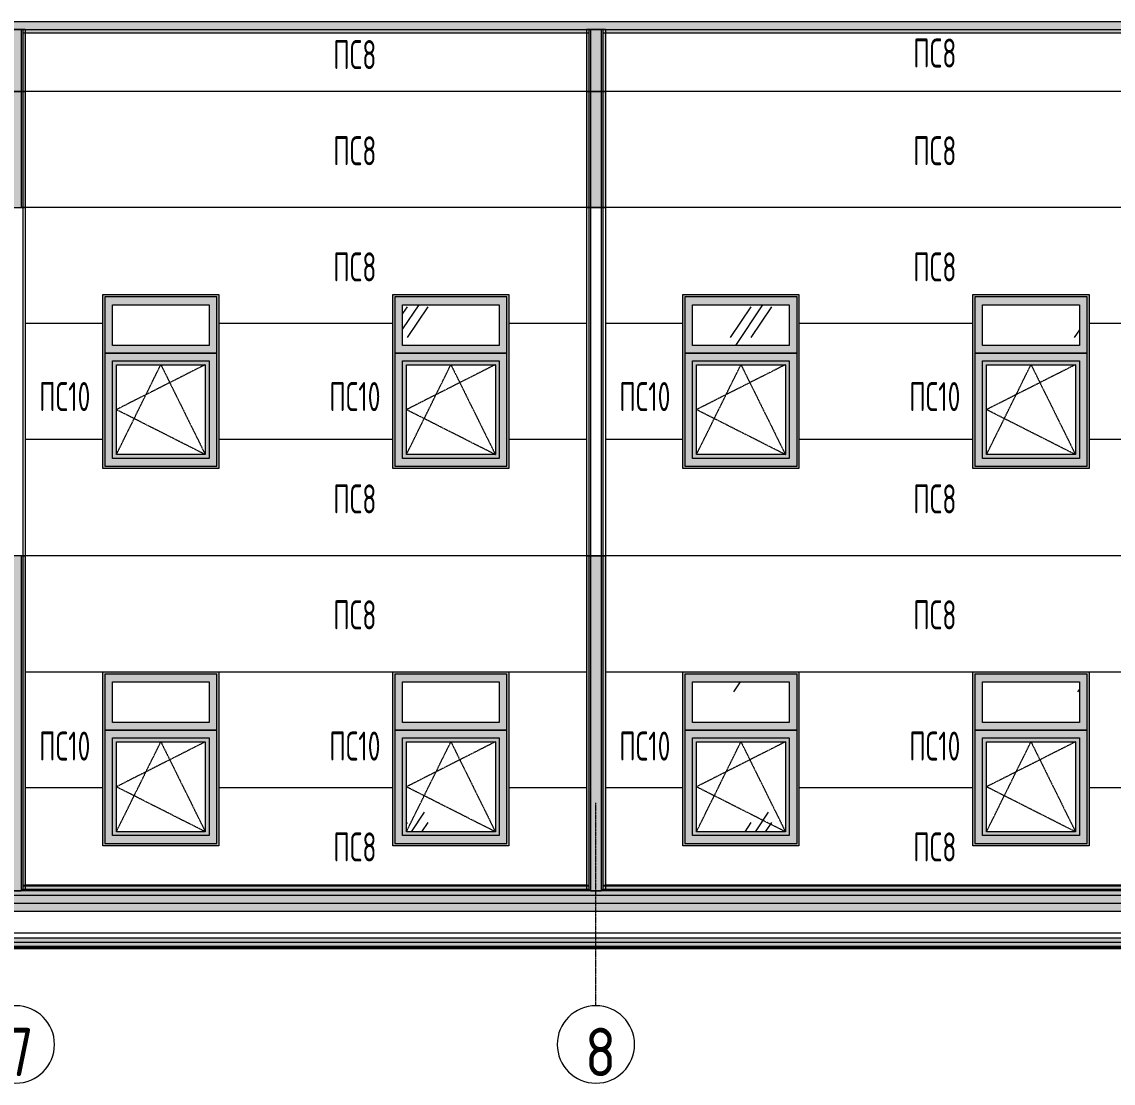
# Model space of a CAD drawing. Header units: millimetres. Extents: x -506865 to 151167, y -255180 to 83543.
# Drawn here: x 27062 to 38350, y -1554 to 9420 of the extents above; entities that cross this region are included whole.
import ezdxf

# ---------------------------------------------------------------- set-up
doc = ezdxf.new("R2010")
doc.units = ezdxf.units.MM
doc.linetypes.add('_ШПТ__20_т__2_5__Линия сетки', pattern=[25, 20, -2.5, 0, -2.5])
doc.linetypes.add('_ШТР__2__1_', pattern=[3, 2, -1])
for name, color, linetype, lineweight, true_color in [('Каркас_Импост', 7, 'Continuous', 9, 0x0080c0), ('Линии', 7, 'Continuous', 9, 0x00a600), ('Монтажный зазор', 7, 'Continuous', 9, 0x808040), ('Окна', 7, 'Continuous', 9, 0x0080c0), ('Открывание', 7, '_ШТР__2__1_', 9, 0x373737)]:
    doc.layers.add(name, color=color, linetype=linetype, lineweight=lineweight, true_color=true_color)
for name, color, linetype, lineweight in [('Обобщенные модели', 7, 'Continuous', 18), ('Оси', 7, 'Continuous', 9), ('Перекрытия', 7, 'Continuous', 18), ('Текстовые примечания', 7, 'Continuous', 9)]:
    doc.layers.add(name, color=color, linetype=linetype, lineweight=lineweight)
doc.styles.add('_PP_Text Style', font='cs_gost2304.shx', dxfattribs={"width": 0.8})
doc.styles.add('GOST Common', font='', dxfattribs={"width": 0.9, "height": 350})
doc.styles.get('GOST Common').set_extended_font_data('GOST Common')
pattern_1 = [(236.31, (995.8, 1244.6), (-1777.996, -3556.002), [641.07, -5769.6]), (236.31, (1031.34, 1137.9), (-1777.996, -3556.002), [384.64, -6026.03]), (236.31, (818, 1137.9), (-1777.996, -3556.002), [384.64, -6026.03])]

# ---------------------------------------------------------------- blocks, each defined once
blk = doc.blocks.new('102_Окно_1Створка_Ф_ГОСТ23166-99 - 1160х1750_1170_h-V3-_О__Ф__1-10__Южный')
at = {"layer": 'Каркас_Импост', "true_color": 0xf7fbf5}
h = blk.add_hatch(color=7, dxfattribs=at)
h.paths.add_polyline_path([(28040, 5995), (29080, 5995), (29080, 6575), (27920, 6575), (27920, 5995), (28000, 5995)], flags=0)
h.paths.add_polyline_path([(28419, 6075), (28000, 6075), (28000, 6495), (29000, 6495), (29000, 6075), (28960, 6075)], flags=0)
h = blk.add_hatch(color=7, dxfattribs=at)
h.paths.add_polyline_path([(29000, 4825), (29080, 4825), (29080, 5995), (27920, 5995), (27920, 4825), (28990, 4825)], flags=0)
h.paths.add_polyline_path([(28960, 4905), (28000, 4905), (28000, 5915), (29000, 5915), (29000, 4905), (28990, 4905)], flags=0)
h = blk.add_hatch(color=7, dxfattribs=at)
h.paths.add_polyline_path([(28000, 4905), (29000, 4905), (29000, 5915), (28000, 5915), (28000, 5100)], flags=0)
h.paths.add_polyline_path([(28040, 4945), (28040, 5875), (28960, 5875), (28960, 4945), (28344, 4945)], flags=0)
at = {"layer": 'Монтажный зазор', "true_color": 0x7f7f7f}
h = blk.add_hatch(color=8, dxfattribs=at)
h.paths.add_polyline_path([(29075, 4800), (29100, 4800), (29100, 6600), (27900, 6600), (27900, 4800), (29030, 4800)], flags=0)
h.paths.add_polyline_path([(29030, 4825), (27920, 4825), (27920, 6575), (29080, 6575), (29080, 4825), (29075, 4825)], flags=0)
at = {"layer": 'Каркас_Импост', "color": 7}
for p, q in [((27920, 6575), (27920, 5995)), ((29080, 6575), (27920, 6575)), ((29080, 5995), (29080, 6575)), ((28000, 6495), (29000, 6495)), ((28000, 6075), (28000, 6495)), ((29000, 6495), (29000, 6075)), ((27920, 5995), (29080, 5995)), ((27920, 5995), (27920, 4825)), ((29080, 5995), (27920, 5995)), ((29000, 6075), (28000, 6075)), ((29080, 4825), (29080, 5995)), ((28000, 5915), (29000, 5915)), ((28000, 4905), (28000, 5915)), ((28040, 5875), (28960, 5875)), ((28040, 4945), (28040, 5875)), ((28960, 5875), (28960, 4945)), ((29000, 5915), (29000, 4905)), ((29000, 4905), (28000, 4905)), ((28960, 4945), (28040, 4945)), ((27920, 4825), (29080, 4825))]:
    blk.add_line(p, q, dxfattribs=at)
at = {"layer": 'Открывание', "color": 7}
for p, q in [((28040, 4945), (28500, 5875)), ((28960, 5875), (28040, 5410)), ((28500, 5875), (28960, 4945)), ((28960, 4945), (28040, 5410))]:
    blk.add_line(p, q, dxfattribs=at)
blk = doc.blocks.new('102_Окно_1Створка_Ф_ГОСТ23166-99 - 1160х1750_1170_h-V4-_О__Ф__1-10__Южный')
at = {"layer": 'Каркас_Импост', "true_color": 0xf7fbf5}
h = blk.add_hatch(color=7, dxfattribs=at)
h.paths.add_polyline_path([(31502, 5995), (32080, 5995), (32080, 6575), (30920, 6575), (30920, 5995), (31040, 5995)], flags=0)
h.paths.add_polyline_path([(31960, 6075), (31000, 6075), (31000, 6495), (32000, 6495), (32000, 6075)], flags=0)
h = blk.add_hatch(color=7, dxfattribs=at)
h.paths.add_polyline_path([(32003, 4825), (32080, 4825), (32080, 5995), (30920, 5995), (30920, 4825), (32000, 4825)], flags=0)
h.paths.add_polyline_path([(31000, 4905), (31000, 5915), (32000, 5915), (32000, 4905), (31040, 4905)], flags=0)
h = blk.add_hatch(color=7, dxfattribs=at)
h.paths.add_polyline_path([(31000, 4905), (32000, 4905), (32000, 5915), (31000, 5915), (31000, 5137)], flags=0)
h.paths.add_polyline_path([(31574, 4945), (31040, 4945), (31040, 5875), (31960, 5875), (31960, 4945), (31875, 4945)], flags=0)
at = {"layer": 'Монтажный зазор', "true_color": 0x7f7f7f}
h = blk.add_hatch(color=8, dxfattribs=at)
h.paths.add_polyline_path([(30928, 4800), (32100, 4800), (32100, 6600), (30900, 6600), (30900, 4800), (30925, 4800)], flags=0)
h.paths.add_polyline_path([(32075, 4825), (30920, 4825), (30920, 6575), (32080, 6575), (32080, 4825)], flags=0)
at = {"layer": 'Монтажный зазор'}
h = blk.add_hatch(dxfattribs=at)
h.set_pattern_fill('FP_1', style=0, pattern_type=2)
h.set_pattern_definition(pattern_1)
h.paths.add_polyline_path([(31581, 6075), (32000, 6075), (32000, 6495), (31000, 6495), (31000, 6075), (31040, 6075)], flags=0)
at = {"layer": 'Каркас_Импост', "color": 7}
for p, q in [((30920, 6575), (30920, 5995)), ((32080, 6575), (30920, 6575)), ((32080, 5995), (32080, 6575)), ((31000, 6495), (32000, 6495)), ((31000, 6075), (31000, 6495)), ((32000, 6495), (32000, 6075)), ((30920, 5995), (32080, 5995)), ((30920, 5995), (30920, 4825)), ((32080, 5995), (30920, 5995)), ((32000, 6075), (31000, 6075)), ((32080, 4825), (32080, 5995)), ((31000, 5915), (32000, 5915)), ((31000, 4905), (31000, 5915)), ((31040, 5875), (31960, 5875)), ((31040, 4945), (31040, 5875)), ((31960, 5875), (31960, 4945)), ((32000, 5915), (32000, 4905)), ((32000, 4905), (31000, 4905)), ((31960, 4945), (31040, 4945)), ((30920, 4825), (32080, 4825))]:
    blk.add_line(p, q, dxfattribs=at)
at = {"layer": 'Открывание', "color": 7}
for p, q in [((31040, 4945), (31500, 5875)), ((31960, 5875), (31040, 5410)), ((31500, 5875), (31960, 4945)), ((31960, 4945), (31040, 5410))]:
    blk.add_line(p, q, dxfattribs=at)
blk = doc.blocks.new('102_Окно_1Створка_Ф_ГОСТ23166-99 - 1160х1750_1170_h-V5-_О__Ф__1-10__Южный')
at = {"layer": 'Каркас_Импост', "true_color": 0xf7fbf5}
h = blk.add_hatch(color=7, dxfattribs=at)
h.paths.add_polyline_path([(34960, 5995), (35080, 5995), (35080, 6575), (33920, 6575), (33920, 5995), (34158, 5995)], flags=0)
h.paths.add_polyline_path([(35000, 6075), (34000, 6075), (34000, 6495), (35000, 6495), (35000, 6300)], flags=0)
h = blk.add_hatch(color=7, dxfattribs=at)
h.paths.add_polyline_path([(34000, 4825), (35080, 4825), (35080, 5995), (33920, 5995), (33920, 4825), (33970, 4825)], flags=0)
h.paths.add_polyline_path([(34000, 4905), (34000, 5915), (35000, 5915), (35000, 4905), (34040, 4905)], flags=0)
h = blk.add_hatch(color=7, dxfattribs=at)
h.paths.add_polyline_path([(34000, 4905), (35000, 4905), (35000, 5915), (34000, 5915), (34000, 5100)], flags=0)
h.paths.add_polyline_path([(34040, 4945), (34040, 5875), (34960, 5875), (34960, 4945), (34158, 4945)], flags=0)
at = {"layer": 'Монтажный зазор', "true_color": 0x7f7f7f}
h = blk.add_hatch(color=8, dxfattribs=at)
h.paths.add_polyline_path([(33920, 4800), (35100, 4800), (35100, 6600), (33900, 6600), (33900, 4800)], flags=0)
h.paths.add_polyline_path([(34960, 4825), (33920, 4825), (33920, 6575), (35080, 6575), (35080, 4825), (35000, 4825)], flags=0)
at = {"layer": 'Монтажный зазор'}
h = blk.add_hatch(dxfattribs=at)
h.set_pattern_fill('FP_1', style=0, pattern_type=2)
h.set_pattern_definition(pattern_1)
h.paths.add_polyline_path([(34158, 6075), (35000, 6075), (35000, 6495), (34000, 6495), (34000, 6075), (34040, 6075)], flags=0)
at = {"layer": 'Каркас_Импост', "color": 7}
for p, q in [((33920, 6575), (33920, 5995)), ((35080, 6575), (33920, 6575)), ((35080, 5995), (35080, 6575)), ((34000, 6495), (35000, 6495)), ((34000, 6075), (34000, 6495)), ((35000, 6495), (35000, 6075)), ((33920, 5995), (35080, 5995)), ((33920, 5995), (33920, 4825)), ((35080, 5995), (33920, 5995)), ((35000, 6075), (34000, 6075)), ((35080, 4825), (35080, 5995)), ((34000, 5915), (35000, 5915)), ((34000, 4905), (34000, 5915)), ((34040, 5875), (34960, 5875)), ((34040, 4945), (34040, 5875)), ((34960, 5875), (34960, 4945)), ((35000, 5915), (35000, 4905)), ((35000, 4905), (34000, 4905)), ((34960, 4945), (34040, 4945)), ((33920, 4825), (35080, 4825))]:
    blk.add_line(p, q, dxfattribs=at)
at = {"layer": 'Открывание', "color": 7}
for p, q in [((34040, 4945), (34500, 5875)), ((34960, 5875), (34040, 5410)), ((34500, 5875), (34960, 4945)), ((34960, 4945), (34040, 5410))]:
    blk.add_line(p, q, dxfattribs=at)
blk = doc.blocks.new('102_Окно_1Створка_Ф_ГОСТ23166-99 - 1160х1750_1170_h-V6-_О__Ф__1-10__Южный')
at = {"layer": 'Каркас_Импост', "true_color": 0xf7fbf5}
h = blk.add_hatch(color=7, dxfattribs=at)
h.paths.add_polyline_path([(37040, 5995), (38080, 5995), (38080, 6575), (36920, 6575), (36920, 5995), (37000, 5995)], flags=0)
h.paths.add_polyline_path([(37000, 6075), (37000, 6495), (38000, 6495), (38000, 6075), (37040, 6075)], flags=0)
h = blk.add_hatch(color=7, dxfattribs=at)
h.paths.add_polyline_path([(38000, 4825), (38080, 4825), (38080, 5995), (36920, 5995), (36920, 4825), (37960, 4825)], flags=0)
h.paths.add_polyline_path([(37000, 4905), (37000, 5915), (38000, 5915), (38000, 4905), (37040, 4905)], flags=0)
h = blk.add_hatch(color=7, dxfattribs=at)
h.paths.add_polyline_path([(37000, 4905), (38000, 4905), (38000, 5915), (37000, 5915), (37000, 5137)], flags=0)
h.paths.add_polyline_path([(37960, 4945), (37040, 4945), (37040, 5875), (37960, 5875), (37960, 5528)], flags=0)
at = {"layer": 'Монтажный зазор', "true_color": 0x7f7f7f}
h = blk.add_hatch(color=8, dxfattribs=at)
h.paths.add_polyline_path([(36900, 4800), (38100, 4800), (38100, 6600), (36900, 6600), (36900, 4825)], flags=0)
h.paths.add_polyline_path([(38030, 4825), (36920, 4825), (36920, 6575), (38080, 6575), (38080, 4825), (38033, 4825)], flags=0)
at = {"layer": 'Монтажный зазор'}
h = blk.add_hatch(dxfattribs=at)
h.set_pattern_fill('FP_1', style=0, pattern_type=2)
h.set_pattern_definition(pattern_1)
h.paths.add_polyline_path([(37960, 6075), (38000, 6075), (38000, 6495), (37000, 6495), (37000, 6075), (37040, 6075)], flags=0)
at = {"layer": 'Каркас_Импост', "color": 7}
for p, q in [((36920, 6575), (36920, 5995)), ((38080, 6575), (36920, 6575)), ((38080, 5995), (38080, 6575)), ((37000, 6495), (38000, 6495)), ((37000, 6075), (37000, 6495)), ((38000, 6495), (38000, 6075)), ((36920, 5995), (38080, 5995)), ((36920, 5995), (36920, 4825)), ((38080, 5995), (36920, 5995)), ((38000, 6075), (37000, 6075)), ((38080, 4825), (38080, 5995)), ((37000, 5915), (38000, 5915)), ((37000, 4905), (37000, 5915)), ((37040, 5875), (37960, 5875)), ((37040, 4945), (37040, 5875)), ((37960, 5875), (37960, 4945)), ((38000, 5915), (38000, 4905)), ((38000, 4905), (37000, 4905)), ((37960, 4945), (37040, 4945)), ((36920, 4825), (38080, 4825))]:
    blk.add_line(p, q, dxfattribs=at)
at = {"layer": 'Открывание', "color": 7}
for p, q in [((37040, 4945), (37500, 5875)), ((37960, 5875), (37040, 5410)), ((37500, 5875), (37960, 4945)), ((37960, 4945), (37040, 5410))]:
    blk.add_line(p, q, dxfattribs=at)
blk = doc.blocks.new('102_Окно_1Створка_Ф_ГОСТ23166-99 - 1160х1750_1170_h-V9-_О__Ф__1-10__Южный')
at = {"layer": 'Каркас_Импост', "true_color": 0xf7fbf5}
h = blk.add_hatch(color=7, dxfattribs=at)
h.paths.add_polyline_path([(28040, 2095), (29080, 2095), (29080, 2675), (27920, 2675), (27920, 2095), (28000, 2095)], flags=0)
h.paths.add_polyline_path([(28000, 2175), (28000, 2595), (29000, 2595), (29000, 2175), (28040, 2175)], flags=0)
h = blk.add_hatch(color=7, dxfattribs=at)
h.paths.add_polyline_path([(28000, 925), (29080, 925), (29080, 2095), (27920, 2095), (27920, 925), (27970, 925)], flags=0)
h.paths.add_polyline_path([(28000, 1005), (28000, 2015), (29000, 2015), (29000, 1005), (28040, 1005)], flags=0)
h = blk.add_hatch(color=7, dxfattribs=at)
h.paths.add_polyline_path([(28000, 1005), (29000, 1005), (29000, 2015), (28000, 2015), (28000, 1222)], flags=0)
h.paths.add_polyline_path([(28960, 1045), (28040, 1045), (28040, 1975), (28960, 1975), (28960, 1519)], flags=0)
at = {"layer": 'Монтажный зазор', "true_color": 0x7f7f7f}
h = blk.add_hatch(color=8, dxfattribs=at)
h.paths.add_polyline_path([(29075, 900), (29100, 900), (29100, 2700), (27900, 2700), (27900, 900), (29030, 900)], flags=0)
h.paths.add_polyline_path([(27925, 925), (27920, 925), (27920, 2675), (29080, 2675), (29080, 925), (27970, 925)], flags=0)
at = {"layer": 'Каркас_Импост', "color": 7}
for p, q in [((27920, 2675), (27920, 2095)), ((29080, 2675), (27920, 2675)), ((29080, 2095), (29080, 2675)), ((28000, 2595), (29000, 2595)), ((28000, 2175), (28000, 2595)), ((29000, 2595), (29000, 2175)), ((29000, 2175), (28000, 2175)), ((27920, 2095), (29080, 2095)), ((27920, 2095), (27920, 925)), ((29080, 2095), (27920, 2095)), ((29080, 925), (29080, 2095)), ((28000, 2015), (29000, 2015)), ((28000, 1005), (28000, 2015)), ((28040, 1975), (28960, 1975)), ((28040, 1045), (28040, 1975)), ((28960, 1975), (28960, 1045)), ((29000, 2015), (29000, 1005)), ((28960, 1045), (28040, 1045)), ((27920, 925), (29080, 925)), ((29000, 1005), (28000, 1005))]:
    blk.add_line(p, q, dxfattribs=at)
at = {"layer": 'Открывание', "color": 7}
for p, q in [((28040, 1045), (28500, 1975)), ((28960, 1975), (28040, 1510)), ((28500, 1975), (28960, 1045)), ((28960, 1045), (28040, 1510))]:
    blk.add_line(p, q, dxfattribs=at)
blk = doc.blocks.new('102_Окно_1Створка_Ф_ГОСТ23166-99 - 1160х1750_1170_h-V10-_О__Ф__1-10__Южный')
at = {"layer": 'Каркас_Импост', "true_color": 0xf7fbf5}
h = blk.add_hatch(color=7, dxfattribs=at)
h.paths.add_polyline_path([(31960, 2095), (32080, 2095), (32080, 2675), (30920, 2675), (30920, 2095), (31574, 2095)], flags=0)
h.paths.add_polyline_path([(32000, 2175), (31000, 2175), (31000, 2595), (32000, 2595), (32000, 2397)], flags=0)
h = blk.add_hatch(color=7, dxfattribs=at)
h.paths.add_polyline_path([(32080, 925), (32080, 2095), (30920, 2095), (30920, 925), (32063, 925)], flags=0)
h.paths.add_polyline_path([(31000, 1005), (31000, 2015), (32000, 2015), (32000, 1005), (31040, 1005)], flags=0)
h = blk.add_hatch(color=7, dxfattribs=at)
h.paths.add_polyline_path([(31000, 1005), (32000, 1005), (32000, 2015), (31000, 2015), (31000, 1222)], flags=0)
h.paths.add_polyline_path([(31960, 1045), (31040, 1045), (31040, 1975), (31960, 1975), (31960, 1500)], flags=0)
at = {"layer": 'Монтажный зазор', "true_color": 0x7f7f7f}
h = blk.add_hatch(color=8, dxfattribs=at)
h.paths.add_polyline_path([(32030, 900), (32100, 900), (32100, 2700), (30900, 2700), (30900, 900), (32000, 900)], flags=0)
h.paths.add_polyline_path([(30925, 925), (30920, 925), (30920, 2675), (32080, 2675), (32080, 925), (30928, 925)], flags=0)
at = {"layer": 'Открывание', "linetype": 'Continuous'}
h = blk.add_hatch(dxfattribs=at)
h.set_pattern_fill('FP_1', style=0, pattern_type=2)
h.set_pattern_definition(pattern_1)
h.paths.add_polyline_path([(31960, 1045), (31960, 1975), (31040, 1975), (31040, 1045), (31574, 1045)], flags=0)
at = {"layer": 'Каркас_Импост', "color": 7}
for p, q in [((30920, 2675), (30920, 2095)), ((32080, 2675), (30920, 2675)), ((32080, 2095), (32080, 2675)), ((31000, 2595), (32000, 2595)), ((31000, 2175), (31000, 2595)), ((32000, 2595), (32000, 2175)), ((32000, 2175), (31000, 2175)), ((30920, 2095), (32080, 2095)), ((30920, 2095), (30920, 925)), ((32080, 2095), (30920, 2095)), ((32080, 925), (32080, 2095)), ((31000, 2015), (32000, 2015)), ((31000, 1005), (31000, 2015)), ((31040, 1975), (31960, 1975)), ((31040, 1045), (31040, 1975)), ((31960, 1975), (31960, 1045)), ((32000, 2015), (32000, 1005)), ((31960, 1045), (31040, 1045)), ((30920, 925), (32080, 925)), ((32000, 1005), (31000, 1005))]:
    blk.add_line(p, q, dxfattribs=at)
at = {"layer": 'Открывание', "color": 7}
for p, q in [((31040, 1045), (31500, 1975)), ((31960, 1975), (31040, 1510)), ((31500, 1975), (31960, 1045)), ((31960, 1045), (31040, 1510))]:
    blk.add_line(p, q, dxfattribs=at)
blk = doc.blocks.new('102_Окно_1Створка_Ф_ГОСТ23166-99 - 1160х1750_1170_h-V11-_О__Ф__1-10__Южный')
at = {"layer": 'Каркас_Импост', "true_color": 0xf7fbf5}
h = blk.add_hatch(color=7, dxfattribs=at)
h.paths.add_polyline_path([(34040, 2095), (35080, 2095), (35080, 2675), (33920, 2675), (33920, 2095), (34000, 2095)], flags=0)
h.paths.add_polyline_path([(35000, 2175), (34000, 2175), (34000, 2595), (35000, 2595), (35000, 2397)], flags=0)
h = blk.add_hatch(color=7, dxfattribs=at)
h.paths.add_polyline_path([(34158, 925), (35080, 925), (35080, 2095), (33920, 2095), (33920, 925), (34040, 925)], flags=0)
h.paths.add_polyline_path([(34000, 1005), (34000, 2015), (35000, 2015), (35000, 1005), (34040, 1005)], flags=0)
h = blk.add_hatch(color=7, dxfattribs=at)
h.paths.add_polyline_path([(34158, 1005), (35000, 1005), (35000, 2015), (34000, 2015), (34000, 1005), (34043, 1005)], flags=0)
h.paths.add_polyline_path([(34040, 1045), (34040, 1975), (34960, 1975), (34960, 1045), (34158, 1045)], flags=0)
at = {"layer": 'Монтажный зазор', "true_color": 0x7f7f7f}
h = blk.add_hatch(color=8, dxfattribs=at)
h.paths.add_polyline_path([(35100, 900), (35100, 2700), (33900, 2700), (33900, 900), (35080, 900)], flags=0)
h.paths.add_polyline_path([(34158, 925), (33920, 925), (33920, 2675), (35080, 2675), (35080, 925), (34238, 925)], flags=0)
at = {"layer": 'Монтажный зазор'}
h = blk.add_hatch(dxfattribs=at)
h.set_pattern_fill('FP_1', style=0, pattern_type=2)
h.set_pattern_definition(pattern_1)
h.paths.add_polyline_path([(34040, 2175), (35000, 2175), (35000, 2595), (34000, 2595), (34000, 2175)], flags=0)
at = {"layer": 'Открывание', "linetype": 'Continuous'}
h = blk.add_hatch(dxfattribs=at)
h.set_pattern_fill('FP_1', style=0, pattern_type=2)
h.set_pattern_definition(pattern_1)
h.paths.add_polyline_path([(34202, 1045), (34960, 1045), (34960, 1975), (34040, 1975), (34040, 1045), (34158, 1045)], flags=0)
at = {"layer": 'Каркас_Импост', "color": 7}
for p, q in [((33920, 2675), (33920, 2095)), ((35080, 2675), (33920, 2675)), ((35080, 2095), (35080, 2675)), ((34000, 2595), (35000, 2595)), ((34000, 2175), (34000, 2595)), ((35000, 2595), (35000, 2175)), ((35000, 2175), (34000, 2175)), ((33920, 2095), (35080, 2095)), ((33920, 2095), (33920, 925)), ((35080, 2095), (33920, 2095)), ((35080, 925), (35080, 2095)), ((34000, 2015), (35000, 2015)), ((34000, 1005), (34000, 2015)), ((34040, 1975), (34960, 1975)), ((34040, 1045), (34040, 1975)), ((34960, 1975), (34960, 1045)), ((35000, 2015), (35000, 1005)), ((34960, 1045), (34040, 1045)), ((33920, 925), (35080, 925)), ((35000, 1005), (34000, 1005))]:
    blk.add_line(p, q, dxfattribs=at)
at = {"layer": 'Открывание', "color": 7}
for p, q in [((34040, 1045), (34500, 1975)), ((34960, 1975), (34040, 1510)), ((34500, 1975), (34960, 1045)), ((34960, 1045), (34040, 1510))]:
    blk.add_line(p, q, dxfattribs=at)
blk = doc.blocks.new('102_Окно_1Створка_Ф_ГОСТ23166-99 - 1160х1750_1170_h-V12-_О__Ф__1-10__Южный')
at = {"layer": 'Каркас_Импост', "true_color": 0xf7fbf5}
h = blk.add_hatch(color=7, dxfattribs=at)
h.paths.add_polyline_path([(38000, 2095), (38080, 2095), (38080, 2675), (36920, 2675), (36920, 2095), (37960, 2095)], flags=0)
h.paths.add_polyline_path([(37000, 2175), (37000, 2595), (38000, 2595), (38000, 2175), (37040, 2175)], flags=0)
h = blk.add_hatch(color=7, dxfattribs=at)
h.paths.add_polyline_path([(36920, 925), (38080, 925), (38080, 2095), (36920, 2095), (36920, 1222)], flags=0)
h.paths.add_polyline_path([(38000, 1005), (37000, 1005), (37000, 2015), (38000, 2015), (38000, 1614)], flags=0)
h = blk.add_hatch(color=7, dxfattribs=at)
h.paths.add_polyline_path([(37000, 1005), (38000, 1005), (38000, 2015), (37000, 2015), (37000, 1222)], flags=0)
h.paths.add_polyline_path([(37960, 1045), (37040, 1045), (37040, 1975), (37960, 1975), (37960, 1614)], flags=0)
at = {"layer": 'Монтажный зазор', "true_color": 0x7f7f7f}
h = blk.add_hatch(color=8, dxfattribs=at)
h.paths.add_polyline_path([(36900, 900), (38100, 900), (38100, 2700), (36900, 2700), (36900, 925)], flags=0)
h.paths.add_polyline_path([(37960, 925), (36920, 925), (36920, 2675), (38080, 2675), (38080, 925), (38000, 925)], flags=0)
at = {"layer": 'Монтажный зазор'}
h = blk.add_hatch(dxfattribs=at)
h.set_pattern_fill('FP_1', style=0, pattern_type=2)
h.set_pattern_definition(pattern_1)
h.paths.add_polyline_path([(38000, 2175), (38000, 2595), (37000, 2595), (37000, 2175), (37960, 2175)], flags=0)
at = {"layer": 'Каркас_Импост', "color": 7}
for p, q in [((36920, 2675), (36920, 2095)), ((38080, 2675), (36920, 2675)), ((38080, 2095), (38080, 2675)), ((37000, 2595), (38000, 2595)), ((37000, 2175), (37000, 2595)), ((38000, 2595), (38000, 2175)), ((38000, 2175), (37000, 2175)), ((36920, 2095), (38080, 2095)), ((36920, 2095), (36920, 925)), ((38080, 2095), (36920, 2095)), ((38080, 925), (38080, 2095)), ((37000, 2015), (38000, 2015)), ((37000, 1005), (37000, 2015)), ((37040, 1975), (37960, 1975)), ((37040, 1045), (37040, 1975)), ((37960, 1975), (37960, 1045)), ((38000, 2015), (38000, 1005)), ((37960, 1045), (37040, 1045)), ((36920, 925), (38080, 925)), ((38000, 1005), (37000, 1005))]:
    blk.add_line(p, q, dxfattribs=at)
at = {"layer": 'Открывание', "color": 7}
for p, q in [((37040, 1045), (37500, 1975)), ((37960, 1975), (37040, 1510)), ((37500, 1975), (37960, 1045)), ((37960, 1045), (37040, 1510))]:
    blk.add_line(p, q, dxfattribs=at)
blk = doc.blocks.new('190_ФЭ_Цоколь_Типовой - ФЭ-Ц1_140х80-1285859-_О__Ф__1-10__Южный')
at = {"layer": 'Обобщенные модели', "true_color": 0x9ea0a1}
h = blk.add_hatch(color=253, dxfattribs=at)
h.paths.add_polyline_path([(32866, 482), (32928, 482), (32931, 491), (27069, 491), (27072, 482), (32720, 482)], flags=0)
h.paths.add_polyline_path([(20010, 482), (20928, 482), (20931, 491), (20000, 491), (20000, 482)], flags=0)
h.paths.add_polyline_path([(45048, 482), (45048, 482), (45051, 491), (39069, 491), (39072, 482), (44493, 482)], flags=0)
h.paths.add_polyline_path([(21072, 482), (26928, 482), (26931, 491), (21069, 491), (21072, 482)], flags=0)
h.paths.add_polyline_path([(38928, 482), (38928, 482), (38931, 491), (33069, 491), (33072, 482), (38876, 482)], flags=0)
h = blk.add_hatch(color=253, dxfattribs=at)
h.paths.add_polyline_path([(20000, 452), (20928, 452), (20928, 482), (20000, 482)], flags=0)
h.paths.add_polyline_path([(45048, 452), (45048, 482), (39072, 482), (39072, 452), (44493, 452)], flags=0)
h.paths.add_polyline_path([(21235, 452), (26928, 452), (26928, 482), (21072, 482), (21072, 452), (21124, 452)], flags=0)
h.paths.add_polyline_path([(38928, 452), (38928, 452), (38928, 482), (33072, 482), (33072, 452), (38928, 452)], flags=0)
h.paths.add_polyline_path([(27235, 452), (32928, 452), (32928, 482), (27072, 482), (27072, 452), (27124, 452)], flags=0)
for points in [[(45125, 435), (45065, 435), (45048, 452), (39072, 452), (39055, 435), (38945, 435), (38928, 452), (33072, 452), (33055, 435), (32945, 435), (32928, 452), (27072, 452), (27055, 435), (26945, 435), (26928, 452), (21072, 452), (21055, 435), (20945, 435), (20928, 452), (20000, 452), (20000, 435), (45065, 435)], [(20000, 385), (45295, 385), (45295, 435), (20000, 435)], [(33010, 305), (45433, 305), (45294, 385), (20000, 385), (20000, 305), (32990, 305)], [(45125, 225), (45433, 225), (45433, 305), (20000, 305), (20000, 225), (44493, 225)]]:
    blk.add_hatch(color=253, dxfattribs=at).paths.add_polyline_path(points, flags=0)
at = {"layer": 'Линии', "color": 7, "lineweight": 18}
for p, q in [((32902, 492), (27098, 492)), ((38902, 492), (33098, 492)), ((20000, 225), (45433, 225))]:
    blk.add_line(p, q, dxfattribs=at)
at = {"layer": 'Обобщенные модели'}
for p, q in [((32931, 491), (27069, 491)), ((32928, 482), (27072, 482)), ((27072, 452), (32928, 452)), ((38931, 491), (33069, 491)), ((38928, 482), (33072, 482)), ((33072, 452), (38928, 452)), ((45295, 435), (20000, 435)), ((45295, 385), (20000, 385)), ((45433, 305), (20000, 305))]:
    blk.add_line(p, q, dxfattribs=at)
blk = doc.blocks.new('190_ФЭ_Стена_Стык вертикальный - ФЭ-C1_110-1292203-_О__Ф__1-10__Южный')
at = {"layer": 'Обобщенные модели', "true_color": 0xcfd0cf}
for points in [[(20928, 492), (20928, 3900), (20902, 3900), (20902, 492)], [(20945, 435), (20945, 3900), (20928, 3900), (20928, 492), (20931, 491), (20928, 482), (20928, 452), (20941, 439)], [(20990, 435), (21055, 435), (21055, 3900), (20945, 3900), (20945, 435)], [(21055, 435), (21072, 452), (21072, 482), (21069, 491), (21072, 492), (21072, 3900), (21055, 3900), (21055, 439)], [(21098, 492), (21098, 3900), (21072, 3900), (21072, 492)]]:
    blk.add_hatch(color=254, dxfattribs=at).paths.add_polyline_path(points, flags=0)
at = {"layer": 'Линии', "color": 7, "lineweight": 18}
for p, q in [((20928, 3900), (20902, 3900)), ((20902, 3900), (20902, 491)), ((20945, 3900), (20928, 3900)), ((21055, 3900), (20945, 3900)), ((21072, 3900), (21055, 3900)), ((21098, 3900), (21072, 3900)), ((21098, 3900), (21098, 491)), ((20902, 482), (20902, 452)), ((20902, 452), (20928, 452)), ((20928, 452), (20945, 435)), ((21055, 435), (21072, 452)), ((21072, 452), (21098, 452)), ((21098, 482), (21098, 452)), ((20945, 435), (21055, 435))]:
    blk.add_line(p, q, dxfattribs=at)
at = {"layer": 'Обобщенные модели'}
for p, q in [((20928, 3900), (20928, 491)), ((20945, 3900), (20945, 435)), ((21055, 3900), (21055, 435)), ((21072, 3900), (21072, 491)), ((20928, 482), (20928, 452)), ((21072, 482), (21072, 452))]:
    blk.add_line(p, q, dxfattribs=at)
blk = doc.blocks.new('190_ФЭ_Стена_Стык вертикальный - ФЭ-C1_110-1291943-_О__Ф__1-10__Южный')
at = {"layer": 'Обобщенные модели', "true_color": 0xcfd0cf}
for points in [[(20928, 7500), (20928, 8700), (20902, 8700), (20903, 7500), (20912, 7500)], [(20945, 7500), (20945, 8700), (20928, 8700), (20928, 7500)], [(21055, 7500), (21055, 8700), (20945, 8700), (20945, 7500), (21010, 7500)], [(21055, 7500), (21072, 7500), (21072, 8700), (21055, 8700), (21055, 7877)], [(21098, 7500), (21098, 8700), (21072, 8700), (21072, 7500), (21097, 7500)]]:
    blk.add_hatch(color=254, dxfattribs=at).paths.add_polyline_path(points, flags=0)
at = {"layer": 'Линии', "color": 7, "lineweight": 18}
for p, q in [((20928, 8700), (20902, 8700)), ((20902, 8700), (20902, 7500)), ((20945, 8700), (20928, 8700)), ((21055, 8700), (20945, 8700)), ((21072, 8700), (21055, 8700)), ((21098, 8700), (21072, 8700)), ((21098, 8700), (21098, 7500)), ((20902, 7500), (20928, 7500)), ((20928, 7500), (20945, 7500)), ((20945, 7500), (21055, 7500)), ((21055, 7500), (21072, 7500)), ((21072, 7500), (21098, 7500))]:
    blk.add_line(p, q, dxfattribs=at)
at = {"layer": 'Обобщенные модели'}
for p, q in [((20928, 8700), (20928, 7500)), ((20945, 8700), (20945, 7500)), ((21055, 8700), (21055, 7500)), ((21072, 8700), (21072, 7500))]:
    blk.add_line(p, q, dxfattribs=at)
blk = doc.blocks.new('190_ФЭ_Стена_Стык вертикальный - ФЭ-C1_110-1306445-_О__Ф__1-10__Южный')
at = {"layer": 'Обобщенные модели', "true_color": 0xcfd0cf}
for points in [[(20928, 8700), (20928, 9307), (20902, 9307), (20902, 8700)], [(20945, 8700), (20945, 9340), (20928, 9340), (20928, 8700)], [(20990, 8700), (21055, 8700), (21055, 9340), (20945, 9340), (20945, 8700)], [(21055, 8700), (21072, 8700), (21072, 9340), (21055, 9340), (21055, 8760)], [(21098, 8700), (21098, 9307), (21072, 9307), (21072, 8700)]]:
    blk.add_hatch(color=254, dxfattribs=at).paths.add_polyline_path(points, flags=0)
at = {"layer": 'Линии', "color": 7, "lineweight": 18}
for p, q in [((20928, 9340), (20902, 9340)), ((20902, 9340), (20902, 8700)), ((20945, 9340), (20928, 9340)), ((21055, 9340), (20945, 9340)), ((21072, 9340), (21055, 9340)), ((21098, 9340), (21072, 9340)), ((21098, 9340), (21098, 8700)), ((20902, 8700), (20928, 8700)), ((20928, 8700), (20945, 8700)), ((20945, 8700), (21055, 8700)), ((21055, 8700), (21072, 8700)), ((21072, 8700), (21098, 8700))]:
    blk.add_line(p, q, dxfattribs=at)
at = {"layer": 'Обобщенные модели'}
for p, q in [((20928, 9340), (20928, 8700)), ((20945, 9340), (20945, 8700)), ((21055, 9340), (21055, 8700)), ((21072, 9340), (21072, 8700))]:
    blk.add_line(p, q, dxfattribs=at)
blk = doc.blocks.new('190_ФЭ_Парапет_Сэндвич - ФЭ-К1_150-1300843-_О__Ф__1-10__Южный')
at = {"layer": 'Обобщенные модели', "true_color": 0xcfd0cf}
for points in [[(45139, 9340), (45295, 9340), (45295, 9420), (14705, 9420), (14705, 9340), (45125, 9340)], [(32866, 9307), (32928, 9307), (32928, 9340), (33072, 9340), (33072, 9307), (38928, 9307), (38928, 9340), (39072, 9340), (39072, 9307), (45048, 9307), (45048, 9340), (15072, 9340), (15072, 9307), (20928, 9307), (20928, 9340), (21072, 9340), (21072, 9307), (26928, 9307), (26928, 9340), (27072, 9340), (27072, 9307), (27698, 9307)]]:
    blk.add_hatch(color=254, dxfattribs=at).paths.add_polyline_path(points, flags=0)
at = {"layer": 'Линии', "color": 7, "lineweight": 18}
for p, q in [((45295, 9420), (14705, 9420)), ((14705, 9340), (45295, 9340)), ((27072, 9307), (32928, 9307)), ((33072, 9307), (38928, 9307))]:
    blk.add_line(p, q, dxfattribs=at)
blk = doc.blocks.new('Ось сетки - Круг_Ø8 мм-6577-_О__Ф__1-10__Южный')
at = {"layer": 'Оси', "lineweight": 20}
for start, end in [(360, 180), (180, 360)]:
    blk.add_arc((0, -1900), 400, start, end, dxfattribs=at)

msp = doc.modelspace()

# ---------------------------------------------------------------- hatches: boundary and pattern name
at = {"layer": 'Перекрытия', "true_color": 0xb9d0cb}
for points in [[(46395, -100), (45395, -50), (20565, -50), (20565, -100), (45785, -100)], [(46395, -150), (46395, -100), (20565, -100), (20565, -150), (45785, -150)]]:
    msp.add_hatch(color=9, dxfattribs=at).paths.add_polyline_path(points, flags=0)

# ---------------------------------------------------------------- linework, layer by layer
at = {"layer": 'Линии', "color": 7, "lineweight": 18}
for p, q in [((32902, 8700), (27098, 8700)), ((38902, 8700), (33098, 8700)), ((27072, 7500), (27055, 7500)), ((27098, 7500), (27072, 7500)), ((32902, 7500), (27098, 7500)), ((27098, 7500), (27098, 3900)), ((32928, 7500), (32902, 7500)), ((32902, 7500), (32902, 3900)), ((32945, 7500), (32928, 7500)), ((33055, 7500), (32945, 7500)), ((33072, 7500), (33055, 7500)), ((33098, 7500), (33072, 7500)), ((38902, 7500), (33098, 7500)), ((33098, 7500), (33098, 3900)), ((27900, 4800), (27900, 6600)), ((27900, 6600), (29100, 6600)), ((29100, 6600), (29100, 4800)), ((30900, 4800), (30900, 6600)), ((30900, 6600), (32100, 6600)), ((32100, 6600), (32100, 4800)), ((33900, 4800), (33900, 6600)), ((33900, 6600), (35100, 6600)), ((35100, 6600), (35100, 4800)), ((36900, 4800), (36900, 6600)), ((36900, 6600), (38100, 6600)), ((38100, 6600), (38100, 4800)), ((27900, 6300), (27098, 6300)), ((30900, 6300), (29100, 6300)), ((32902, 6300), (32100, 6300)), ((33900, 6300), (33098, 6300)), ((36900, 6300), (35100, 6300)), ((38902, 6300), (38100, 6300)), ((27900, 5100), (27098, 5100)), ((30900, 5100), (29100, 5100)), ((32902, 5100), (32100, 5100)), ((33900, 5100), (33098, 5100)), ((36900, 5100), (35100, 5100)), ((38902, 5100), (38100, 5100)), ((29100, 4800), (27900, 4800)), ((32100, 4800), (30900, 4800)), ((35100, 4800), (33900, 4800)), ((38100, 4800), (36900, 4800)), ((27055, 3900), (27072, 3900)), ((27072, 3900), (27098, 3900)), ((32902, 3900), (27098, 3900)), ((32902, 3900), (32928, 3900)), ((32928, 3900), (32945, 3900)), ((32945, 3900), (33055, 3900)), ((33055, 3900), (33072, 3900)), ((33072, 3900), (33098, 3900)), ((38902, 3900), (33098, 3900)), ((27098, 2700), (32902, 2700)), ((27900, 900), (27900, 2700)), ((29100, 2700), (29100, 900)), ((30900, 900), (30900, 2700)), ((32100, 2700), (32100, 900)), ((33098, 2700), (38902, 2700)), ((33900, 900), (33900, 2700)), ((35100, 2700), (35100, 900)), ((36900, 900), (36900, 2700)), ((38100, 2700), (38100, 900)), ((27900, 1500), (27098, 1500)), ((30900, 1500), (29100, 1500)), ((32902, 1500), (32100, 1500)), ((33900, 1500), (33098, 1500)), ((36900, 1500), (35100, 1500)), ((38902, 1500), (38100, 1500)), ((29100, 900), (27900, 900)), ((32100, 900), (30900, 900)), ((35100, 900), (33900, 900)), ((38100, 900), (36900, 900)), ((20000, 0), (45415, 0)), ((20565, -50), (45395, -50))]:
    msp.add_line(p, q, dxfattribs=at)
at = {"layer": 'Линии', "color": 7, "lineweight": 50}
msp.add_line((46689, -150), (-2675, -150), dxfattribs=at)
at = {"layer": 'Обобщенные модели'}
for p, q in [((27072, 7500), (27072, 3900)), ((32928, 7500), (32928, 3900)), ((32945, 7500), (32945, 3900)), ((33055, 7500), (33055, 3900)), ((33072, 7500), (33072, 3900))]:
    msp.add_line(p, q, dxfattribs=at)
at = {"layer": 'Оси', "linetype": '_ШПТ__20_т__2_5__Линия сетки'}
msp.add_line((33000, -754), (33000, 1346), dxfattribs=at)
msp.add_line((33000, -754), (33000, 1346), dxfattribs=at)
at = {"layer": 'Перекрытия'}
msp.add_line((46395, -100), (20565, -100), dxfattribs=at)

# ---------------------------------------------------------------- block references
at = {"layer": 'Обобщенные модели'}
for name, p in [('190_ФЭ_Парапет_Сэндвич - ФЭ-К1_150-1300843-_О__Ф__1-10__Южный', (0, 0)), ('190_ФЭ_Стена_Стык вертикальный - ФЭ-C1_110-1306445-_О__Ф__1-10__Южный', (6000, 0)), ('190_ФЭ_Стена_Стык вертикальный - ФЭ-C1_110-1306445-_О__Ф__1-10__Южный', (12000, 0)), ('190_ФЭ_Стена_Стык вертикальный - ФЭ-C1_110-1291943-_О__Ф__1-10__Южный', (6000, 0)), ('190_ФЭ_Стена_Стык вертикальный - ФЭ-C1_110-1291943-_О__Ф__1-10__Южный', (12000, 0)), ('190_ФЭ_Стена_Стык вертикальный - ФЭ-C1_110-1292203-_О__Ф__1-10__Южный', (6000, 0)), ('190_ФЭ_Стена_Стык вертикальный - ФЭ-C1_110-1292203-_О__Ф__1-10__Южный', (12000, 0)), ('190_ФЭ_Цоколь_Типовой - ФЭ-Ц1_140х80-1285859-_О__Ф__1-10__Южный', (0, 0))]:
    msp.add_blockref(name, p, dxfattribs=at)
at = {"layer": 'Окна', "color": 7}
for name in ['102_Окно_1Створка_Ф_ГОСТ23166-99 - 1160х1750_1170_h-V3-_О__Ф__1-10__Южный', '102_Окно_1Створка_Ф_ГОСТ23166-99 - 1160х1750_1170_h-V4-_О__Ф__1-10__Южный', '102_Окно_1Створка_Ф_ГОСТ23166-99 - 1160х1750_1170_h-V5-_О__Ф__1-10__Южный', '102_Окно_1Створка_Ф_ГОСТ23166-99 - 1160х1750_1170_h-V6-_О__Ф__1-10__Южный', '102_Окно_1Створка_Ф_ГОСТ23166-99 - 1160х1750_1170_h-V9-_О__Ф__1-10__Южный', '102_Окно_1Створка_Ф_ГОСТ23166-99 - 1160х1750_1170_h-V10-_О__Ф__1-10__Южный', '102_Окно_1Створка_Ф_ГОСТ23166-99 - 1160х1750_1170_h-V11-_О__Ф__1-10__Южный', '102_Окно_1Створка_Ф_ГОСТ23166-99 - 1160х1750_1170_h-V12-_О__Ф__1-10__Южный']:
    msp.add_blockref(name, (0, 0), dxfattribs=at)
at = {"layer": 'Оси', "lineweight": 20}
for p in [(27000, 746), (27000, 746), (33000, 746), (33000, 746)]:
    msp.add_blockref('Ось сетки - Круг_Ø8 мм-6577-_О__Ф__1-10__Южный', p, dxfattribs=at)

# ---------------------------------------------------------------- texts
at = {"layer": 'Оси', "char_height": 500, "width": 274.18, "attachment_point": 1, "style": 'GOST Common'}
for s, insert in [('\\fGOST Common|b0|i0|c204|p34|;\\W.9;7', (26886, -982)), ('\\fGOST Common|b0|i0|c204|p34|;\\W.9;7', (26886, -982)), ('\\fGOST Common|b0|i0|c204|p34|;\\W.9;8', (32886, -982)), ('\\fGOST Common|b0|i0|c204|p34|;\\W.9;8', (32886, -982))]:
    msp.add_mtext(s, dxfattribs=dict(at, insert=insert))
at = {"layer": 'Текстовые примечания', "ltscale": 75, "char_height": 300, "attachment_point": 5, "style": '_PP_Text Style'}
for s, insert in [('ПС8', (30506, 9081)), ('ПС8', (36505, 9097)), ('ПС8', (30506, 8087)), ('ПС8', (36505, 8087)), ('ПС8', (30506, 6886)), ('ПС8', (36505, 6886)), ('ПС10', (27506, 5545)), ('ПС10', (30507, 5545)), ('ПС10', (33506, 5545)), ('ПС10', (36505, 5545)), ('ПС8', (30506, 4487)), ('ПС8', (36505, 4487)), ('ПС8', (30506, 3288)), ('ПС8', (36505, 3288)), ('ПС10', (27506, 1931)), ('ПС10', (30507, 1931)), ('ПС10', (33506, 1931)), ('ПС10', (36505, 1931)), ('ПС8', (30507, 888)), ('ПС8', (36505, 888))]:
    msp.add_mtext_dynamic_manual_height_columns(s, width=891.75, gutter_width=75, heights=[1199], dxfattribs=dict(at, insert=insert))

doc.saveas('drawing.dxf')
